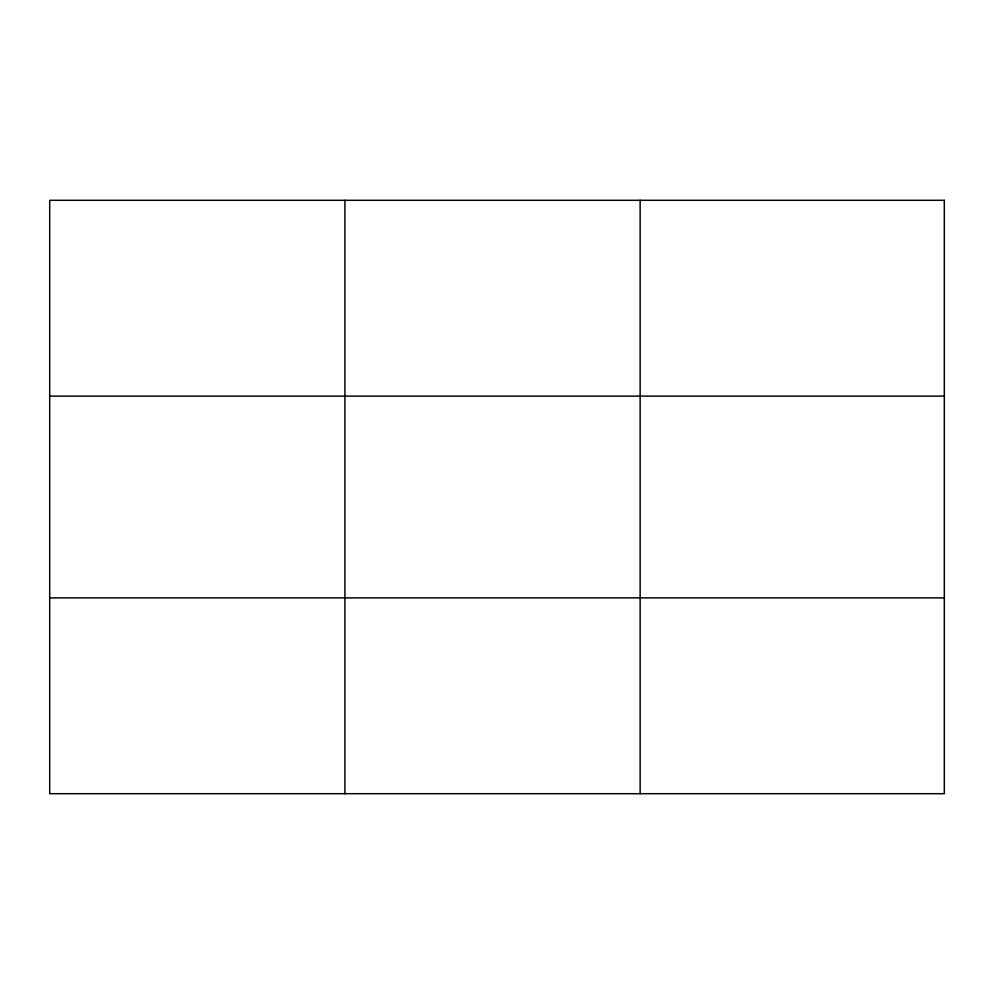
<?xml version="1.0" encoding="UTF-8"?>
<svg xmlns="http://www.w3.org/2000/svg" width="994" height="994" viewBox="0 0 994 994"><rect width="100%" height="100%" fill="white"/><g stroke="black" fill="none" stroke-linecap="round" stroke-linejoin="round"><path stroke-width="1.49" d="M344.918 793.697L344.918 200.303M640.136 793.697L640.136 200.303M49.7 396.121L944.3 396.121M49.7 597.879L944.3 597.879M944.3 200.303L944.3 793.697L49.7 793.697L49.7 200.303L944.3 200.303"/></g></svg>
